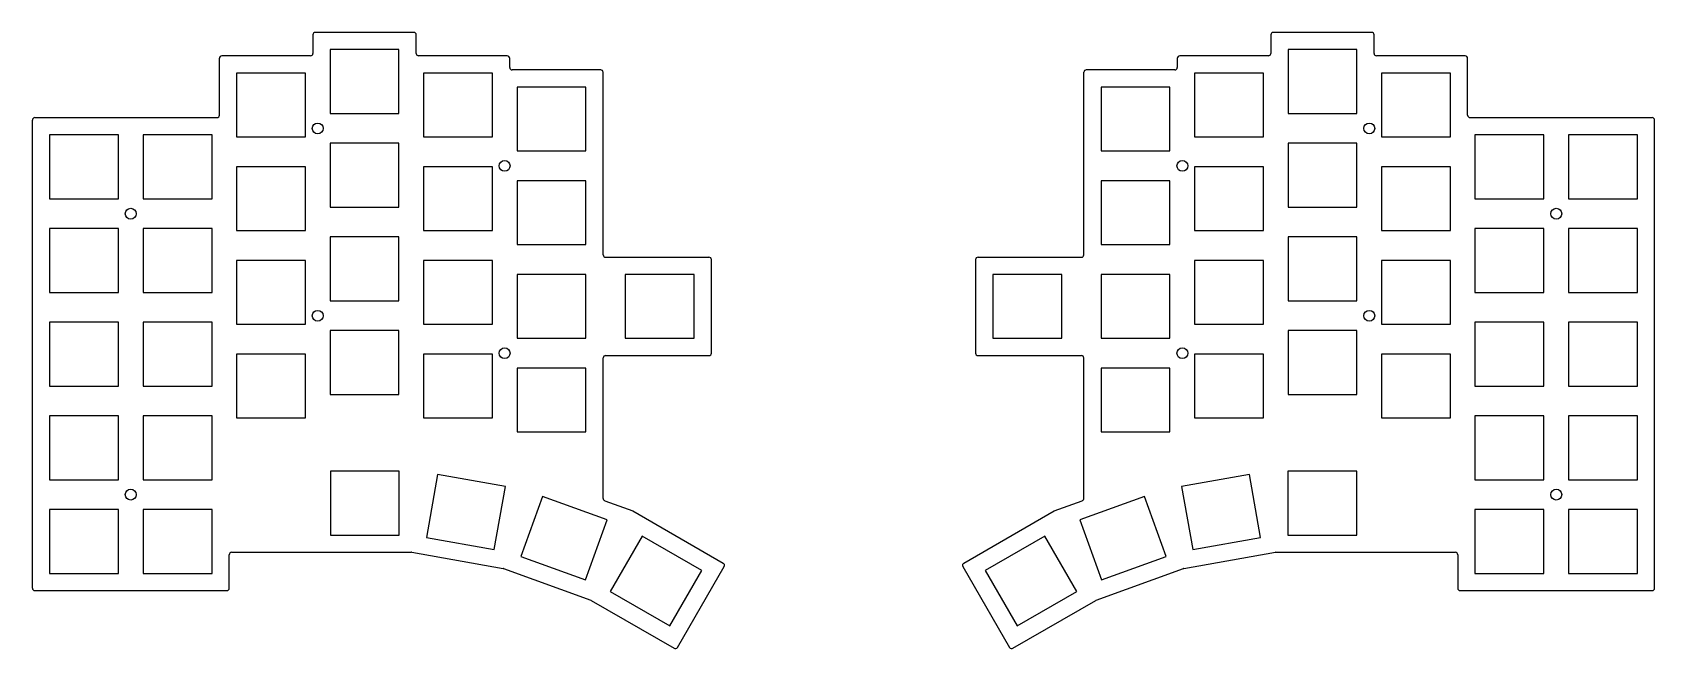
# Model space of a CAD drawing. Header units: millimetres. Extents: x -10 to 319, y -22 to 104.
import ezdxf

# ---------------------------------------------------------------- set-up
doc = ezdxf.new("R2010")
doc.units = ezdxf.units.MM

msp = doc.modelspace()

# ---------------------------------------------------------------- linework, layer by layer
for p, q in [((46.5, 103.04), (46.5, 99.27)), ((67, 103.54), (47, 103.54)), ((67.5, 99.27), (67.5, 103.04)), ((241.2, 103.04), (241.2, 99.27)), ((261.7, 103.54), (241.7, 103.54)), ((262.2, 99.27), (262.2, 103.04)), ((64, 100.04), (50, 100.04)), ((50, 100.04), (50, 87.04)), ((64, 87.04), (64, 100.04)), ((258.7, 100.04), (244.7, 100.04)), ((244.7, 100.04), (244.7, 87.04)), ((258.7, 87.04), (258.7, 100.04)), ((27.5, 86.7), (27.5, 98.27)), ((46, 98.77), (28, 98.77)), ((86, 98.77), (68, 98.77)), ((86.5, 96.42), (86.5, 98.27)), ((105, 95.92), (87, 95.92)), ((221.7, 95.92), (203.7, 95.92)), ((222.2, 98.27), (222.2, 96.42)), ((240.7, 98.77), (222.7, 98.77)), ((280.7, 98.77), (262.7, 98.77)), ((281.2, 86.7), (281.2, 98.27)), ((45, 95.27), (31, 95.27)), ((31, 95.27), (31, 82.27)), ((45, 82.27), (45, 95.27)), ((83, 95.27), (69, 95.27)), ((69, 95.27), (69, 82.27)), ((83, 82.27), (83, 95.27)), ((102, 92.42), (88, 92.42)), ((88, 92.42), (88, 79.42)), ((102, 79.42), (102, 92.42)), ((105.5, 58.32), (105.5, 95.42)), ((203.2, 58.32), (203.2, 95.42)), ((220.7, 92.42), (206.7, 92.42)), ((206.7, 92.42), (206.7, 79.42)), ((220.7, 79.42), (220.7, 92.42)), ((239.7, 95.27), (225.7, 95.27)), ((225.7, 95.27), (225.7, 82.27)), ((239.7, 82.27), (239.7, 95.27)), ((277.7, 95.27), (263.7, 95.27)), ((263.7, 95.27), (263.7, 82.27)), ((277.7, 82.27), (277.7, 95.27)), ((-10, 86.2), (27, 86.2)), ((50, 87.04), (64, 87.04)), ((244.7, 87.04), (258.7, 87.04)), ((281.7, 86.2), (318.7, 86.2)), ((-10.5, -9.5), (-10.5, 85.7)), ((7, 82.7), (-7, 82.7)), ((-7, 82.7), (-7, 69.7)), ((7, 69.7), (7, 82.7)), ((26, 82.7), (12, 82.7)), ((12, 82.7), (12, 69.7)), ((26, 69.7), (26, 82.7)), ((296.7, 82.7), (282.7, 82.7)), ((282.7, 82.7), (282.7, 69.7)), ((296.7, 69.7), (296.7, 82.7)), ((315.7, 82.7), (301.7, 82.7)), ((301.7, 82.7), (301.7, 69.7)), ((315.7, 69.7), (315.7, 82.7)), ((319.2, -9.5), (319.2, 85.7)), ((31, 82.27), (45, 82.27)), ((64, 80.99), (50, 80.99)), ((50, 80.99), (50, 67.99)), ((64, 67.99), (64, 80.99)), ((69, 82.27), (83, 82.27)), ((88, 79.42), (102, 79.42)), ((206.7, 79.42), (220.7, 79.42)), ((225.7, 82.27), (239.7, 82.27)), ((258.7, 80.99), (244.7, 80.99)), ((244.7, 80.99), (244.7, 67.99)), ((258.7, 67.99), (258.7, 80.99)), ((263.7, 82.27), (277.7, 82.27)), ((45, 76.22), (31, 76.22)), ((31, 76.22), (31, 63.22)), ((45, 63.22), (45, 76.22)), ((83, 76.22), (69, 76.22)), ((69, 76.22), (69, 63.22)), ((83, 63.22), (83, 76.22)), ((239.7, 76.22), (225.7, 76.22)), ((225.7, 76.22), (225.7, 63.22)), ((239.7, 63.22), (239.7, 76.22)), ((277.7, 76.22), (263.7, 76.22)), ((263.7, 76.22), (263.7, 63.22)), ((277.7, 63.22), (277.7, 76.22)), ((102, 73.37), (88, 73.37)), ((88, 73.37), (88, 60.37)), ((102, 60.37), (102, 73.37)), ((220.7, 73.37), (206.7, 73.37)), ((206.7, 73.37), (206.7, 60.37)), ((220.7, 60.37), (220.7, 73.37)), ((-7, 69.7), (7, 69.7)), ((12, 69.7), (26, 69.7)), ((282.7, 69.7), (296.7, 69.7)), ((301.7, 69.7), (315.7, 69.7)), ((50, 67.99), (64, 67.99)), ((244.7, 67.99), (258.7, 67.99)), ((7, 63.65), (-7, 63.65)), ((-7, 63.65), (-7, 50.65)), ((7, 50.65), (7, 63.65)), ((26, 63.65), (12, 63.65)), ((12, 63.65), (12, 50.65)), ((26, 50.65), (26, 63.65)), ((31, 63.22), (45, 63.22)), ((69, 63.22), (83, 63.22)), ((225.7, 63.22), (239.7, 63.22)), ((263.7, 63.22), (277.7, 63.22)), ((296.7, 63.65), (282.7, 63.65)), ((282.7, 63.65), (282.7, 50.65)), ((296.7, 50.65), (296.7, 63.65)), ((315.7, 63.65), (301.7, 63.65)), ((301.7, 63.65), (301.7, 50.65)), ((315.7, 50.65), (315.7, 63.65)), ((64, 61.94), (50, 61.94)), ((50, 61.94), (50, 48.94)), ((64, 48.94), (64, 61.94)), ((88, 60.37), (102, 60.37)), ((206.7, 60.37), (220.7, 60.37)), ((258.7, 61.94), (244.7, 61.94)), ((244.7, 61.94), (244.7, 48.94)), ((258.7, 48.94), (258.7, 61.94)), ((45, 57.17), (31, 57.17)), ((31, 57.17), (31, 44.17)), ((45, 44.17), (45, 57.17)), ((83, 57.17), (69, 57.17)), ((69, 57.17), (69, 44.17)), ((83, 44.17), (83, 57.17)), ((106, 57.82), (127, 57.82)), ((127.5, 38.32), (127.5, 57.32)), ((181.2, 57.32), (181.2, 38.32)), ((181.7, 57.82), (202.7, 57.82)), ((239.7, 57.17), (225.7, 57.17)), ((225.7, 57.17), (225.7, 44.17)), ((239.7, 44.17), (239.7, 57.17)), ((277.7, 57.17), (263.7, 57.17)), ((263.7, 57.17), (263.7, 44.17)), ((277.7, 44.17), (277.7, 57.17)), ((102, 54.32), (88, 54.32)), ((88, 54.32), (88, 41.32)), ((102, 41.32), (102, 54.32)), ((124, 54.32), (110, 54.32)), ((110, 54.32), (110, 41.32)), ((124, 41.32), (124, 54.32)), ((198.7, 54.32), (184.7, 54.32)), ((184.7, 54.32), (184.7, 41.32)), ((198.7, 41.32), (198.7, 54.32)), ((220.7, 54.32), (206.7, 54.32)), ((206.7, 54.32), (206.7, 41.32)), ((220.7, 41.32), (220.7, 54.32)), ((-7, 50.65), (7, 50.65)), ((12, 50.65), (26, 50.65)), ((282.7, 50.65), (296.7, 50.65)), ((301.7, 50.65), (315.7, 50.65)), ((50, 48.94), (64, 48.94)), ((244.7, 48.94), (258.7, 48.94)), ((7, 44.6), (-7, 44.6)), ((-7, 44.6), (-7, 31.6)), ((7, 31.6), (7, 44.6)), ((26, 44.6), (12, 44.6)), ((12, 44.6), (12, 31.6)), ((26, 31.6), (26, 44.6)), ((31, 44.17), (45, 44.17)), ((64, 42.89), (50, 42.89)), ((50, 42.89), (50, 29.89)), ((64, 29.89), (64, 42.89)), ((69, 44.17), (83, 44.17)), ((225.7, 44.17), (239.7, 44.17)), ((258.7, 42.89), (244.7, 42.89)), ((244.7, 42.89), (244.7, 29.89)), ((258.7, 29.89), (258.7, 42.89)), ((263.7, 44.17), (277.7, 44.17)), ((296.7, 44.6), (282.7, 44.6)), ((282.7, 44.6), (282.7, 31.6)), ((296.7, 31.6), (296.7, 44.6)), ((315.7, 44.6), (301.7, 44.6)), ((301.7, 44.6), (301.7, 31.6)), ((315.7, 31.6), (315.7, 44.6)), ((88, 41.32), (102, 41.32)), ((110, 41.32), (124, 41.32)), ((184.7, 41.32), (198.7, 41.32)), ((206.7, 41.32), (220.7, 41.32)), ((45, 38.12), (31, 38.12)), ((31, 38.12), (31, 25.12)), ((45, 25.12), (45, 38.12)), ((83, 38.12), (69, 38.12)), ((69, 38.12), (69, 25.12)), ((83, 25.12), (83, 38.12)), ((105.5, 8.77), (105.5, 37.32)), ((106, 37.82), (127, 37.82)), ((181.7, 37.82), (202.7, 37.82)), ((203.2, 8.77), (203.2, 37.32)), ((239.7, 38.12), (225.7, 38.12)), ((225.7, 38.12), (225.7, 25.12)), ((239.7, 25.12), (239.7, 38.12)), ((277.7, 38.12), (263.7, 38.12)), ((263.7, 38.12), (263.7, 25.12)), ((277.7, 25.12), (277.7, 38.12)), ((102, 35.27), (88, 35.27)), ((88, 35.27), (88, 22.27)), ((102, 22.27), (102, 35.27)), ((220.7, 35.27), (206.7, 35.27)), ((206.7, 35.27), (206.7, 22.27)), ((220.7, 22.27), (220.7, 35.27)), ((-7, 31.6), (7, 31.6)), ((12, 31.6), (26, 31.6)), ((50, 29.89), (64, 29.89)), ((244.7, 29.89), (258.7, 29.89)), ((282.7, 31.6), (296.7, 31.6)), ((301.7, 31.6), (315.7, 31.6)), ((7, 25.55), (-7, 25.55)), ((-7, 25.55), (-7, 12.55)), ((7, 12.55), (7, 25.55)), ((26, 25.55), (12, 25.55)), ((12, 25.55), (12, 12.55)), ((26, 12.55), (26, 25.55)), ((31, 25.12), (45, 25.12)), ((69, 25.12), (83, 25.12)), ((225.7, 25.12), (239.7, 25.12)), ((263.7, 25.12), (277.7, 25.12)), ((296.7, 25.55), (282.7, 25.55)), ((282.7, 25.55), (282.7, 12.55)), ((296.7, 12.55), (296.7, 25.55)), ((315.7, 25.55), (301.7, 25.55)), ((301.7, 25.55), (301.7, 12.55)), ((315.7, 12.55), (315.7, 25.55)), ((88, 22.27), (102, 22.27)), ((206.7, 22.27), (220.7, 22.27)), ((64.05, 14.31), (50.05, 14.31)), ((50.05, 14.31), (50.05, 1.31)), ((64.05, 1.31), (64.05, 14.31)), ((71.84, 13.63), (69.59, 0.83)), ((85.63, 11.2), (71.84, 13.63)), ((236.85, 13.63), (223.06, 11.2)), ((239.11, 0.83), (236.85, 13.63)), ((258.65, 14.31), (244.65, 14.31)), ((244.65, 14.31), (244.65, 1.31)), ((258.65, 1.31), (258.65, 14.31)), ((-7, 12.55), (7, 12.55)), ((12, 12.55), (26, 12.55)), ((83.37, -1.6), (85.63, 11.2)), ((223.06, 11.2), (225.32, -1.6)), ((282.7, 12.55), (296.7, 12.55)), ((301.7, 12.55), (315.7, 12.55)), ((93.19, 9.17), (88.74, -3.04)), ((106.34, 4.38), (93.19, 9.17)), ((105.83, 8.3), (111.52, 6.23)), ((197.18, 6.23), (202.87, 8.3)), ((215.51, 9.17), (202.35, 4.38)), ((219.95, -3.04), (215.51, 9.17)), ((7, 6.5), (-7, 6.5)), ((-7, 6.5), (-7, -6.5)), ((7, -6.5), (7, 6.5)), ((26, 6.5), (12, 6.5)), ((12, 6.5), (12, -6.5)), ((26, -6.5), (26, 6.5)), ((101.9, -7.83), (106.34, 4.38)), ((111.52, 6.23), (111.52, 6.23)), ((111.52, 6.23), (129.91, -4.39)), ((111.52, 6.23), (111.52, 6.23)), ((178.79, -4.39), (197.18, 6.23)), ((197.18, 6.23), (197.18, 6.23)), ((197.18, 6.23), (197.18, 6.23)), ((202.35, 4.38), (206.8, -7.83)), ((296.7, 6.5), (282.7, 6.5)), ((282.7, 6.5), (282.7, -6.5)), ((296.7, -6.5), (296.7, 6.5)), ((315.7, 6.5), (301.7, 6.5)), ((301.7, 6.5), (301.7, -6.5)), ((315.7, -6.5), (315.7, 6.5)), ((50.05, 1.31), (64.05, 1.31)), ((69.59, 0.83), (83.37, -1.6)), ((113.44, 1.08), (106.94, -10.18)), ((125.56, -5.92), (113.44, 1.08)), ((195.26, 1.08), (183.14, -5.92)), ((201.76, -10.18), (195.26, 1.08)), ((225.32, -1.6), (239.11, 0.83)), ((244.65, 1.31), (258.65, 1.31)), ((29.5, -9.5), (29.5, -2.7)), ((30, -2.2), (48.5, -2.2)), ((48.5, -2.19), (48.5, -2.2)), ((48.5, -2.19), (66.49, -2.19)), ((66.58, -2.2), (85.17, -5.48)), ((88.74, -3.04), (101.9, -7.83)), ((206.8, -7.83), (219.95, -3.04)), ((223.53, -5.48), (242.12, -2.2)), ((242.21, -2.19), (260.2, -2.19)), ((260.2, -2.2), (260.2, -2.19)), ((260.2, -2.2), (278.7, -2.2)), ((279.2, -2.7), (279.2, -9.5)), ((-7, -6.5), (7, -6.5)), ((12, -6.5), (26, -6.5)), ((85.25, -5.5), (102.99, -11.96)), ((119.06, -17.18), (125.56, -5.92)), ((120.59, -21.53), (130.09, -5.07)), ((178.6, -5.07), (188.1, -21.53)), ((183.14, -5.92), (189.64, -17.18)), ((205.7, -11.96), (223.44, -5.5)), ((282.7, -6.5), (296.7, -6.5)), ((301.7, -6.5), (315.7, -6.5)), ((-10, -10), (29, -10)), ((103.07, -11.99), (119.91, -21.71)), ((106.94, -10.18), (119.06, -17.18)), ((188.79, -21.71), (205.62, -11.99)), ((189.64, -17.18), (201.76, -10.18)), ((279.7, -10), (318.7, -10))]:
    msp.add_line(p, q)
for centre in [(47.48, 84.01), (261.22, 84.01), (85.47, 76.39), (223.22, 76.39), (9.47, 66.67), (299.22, 66.67), (47.48, 45.91), (261.22, 45.91), (85.47, 38.29), (223.22, 38.29), (9.47, 9.53), (299.22, 9.53)]:
    msp.add_circle(centre, 1.1)
for centre, start, end in [((47, 103.04), 90, 180), ((67, 103.04), 0, 90), ((241.7, 103.04), 90, 180), ((261.7, 103.04), 0, 90), ((46, 99.27), 270, 0), ((68, 99.27), 180, 270), ((240.7, 99.27), 270, 0), ((262.7, 99.27), 180, 270), ((28, 98.27), 90, 180), ((86, 98.27), 0, 90), ((87, 96.42), 180, 270), ((105, 95.42), 0, 90), ((203.7, 95.42), 90, 180), ((221.7, 96.42), 270, 0), ((222.7, 98.27), 90, 180), ((280.7, 98.27), 0, 90), ((-10, 85.7), 90, 180), ((27, 86.7), 270, 0), ((281.7, 86.7), 180, 270), ((318.7, 85.7), 0, 90), ((106, 58.32), 180, 270), ((127, 57.32), 0, 90), ((181.7, 57.32), 90, 180), ((202.7, 58.32), 270, 0), ((106, 37.32), 90, 180), ((127, 38.32), 270, 0), ((181.7, 38.32), 180, 270), ((202.7, 37.32), 0, 90), ((106, 8.77), 180, 250), ((202.7, 8.77), 290, 0), ((30, -2.7), 90, 180), ((66.49, -2.69), 80, 90), ((242.21, -2.69), 90, 100), ((278.7, -2.7), 0, 90), ((85.08, -5.97), 70, 80), ((129.66, -4.82), 330, 60), ((179.04, -4.82), 120, 210), ((223.61, -5.97), 100, 110), ((-10, -9.5), 180, 270), ((29, -9.5), 270, 0), ((279.7, -9.5), 180, 270), ((318.7, -9.5), 270, 0), ((102.82, -12.43), 60, 70), ((205.87, -12.43), 110, 120), ((120.16, -21.28), 240, 330), ((188.54, -21.28), 210, 300)]:
    msp.add_arc(centre, 0.5, start, end)

doc.saveas('drawing.dxf')
